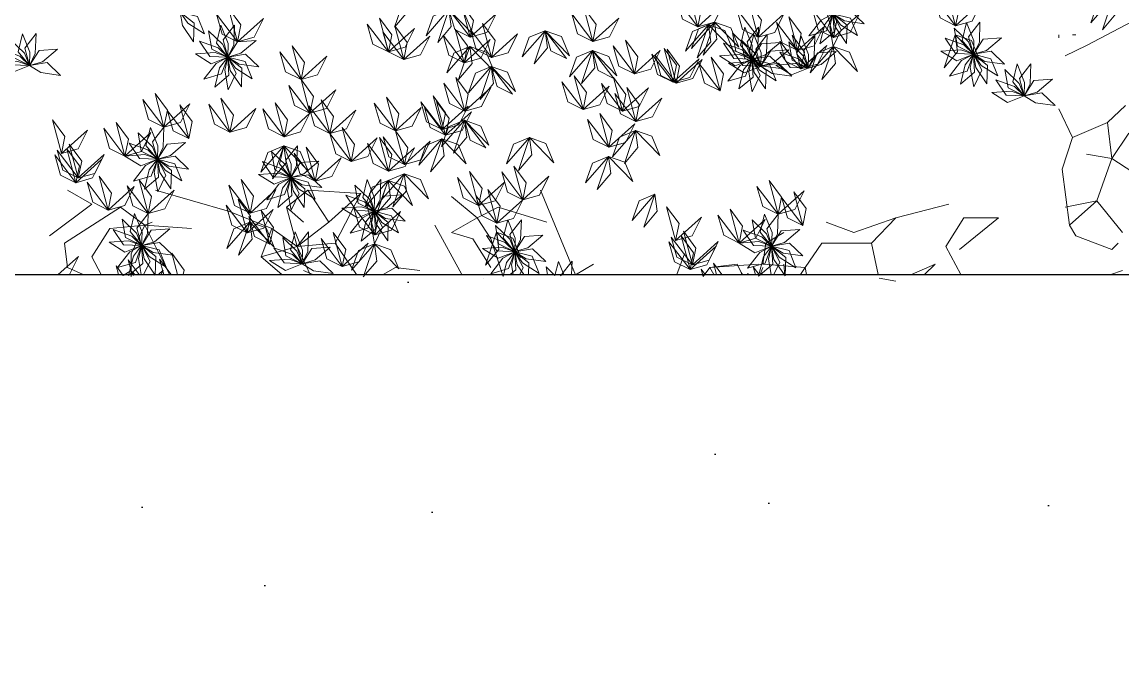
# Model space of a CAD drawing. Header units: inches. Extents: x 4350 to 28384, y -6772 to 993.
# Drawn here: x 23959.5 to 24148.5, y -1101.4 to -993.2 of the extents above; entities that cross this region are included whole.
import ezdxf

# ---------------------------------------------------------------- set-up
doc = ezdxf.new("R2010")
doc.units = ezdxf.units.IN
doc.header["$MEASUREMENT"] = 0
doc.layers.add('ARREDAMENTO', color=2, linetype='Continuous', lineweight=18)
doc.layers.add('ARREDI_attrezzature', color=7, linetype='Continuous')

# ---------------------------------------------------------------- blocks, each defined once
blk = doc.blocks.new('chioma jacaranda')
at = {"layer": 'ARREDAMENTO'}
for p, q in [((14612.91, -3531.46), (14620.91, -3527.28)), ((14608.19, -3529.64), (14608.19, -3530.18)), ((14611.09, -3529.64), (14610.55, -3529.64)), ((14609.28, -3533.27), (14612.91, -3531.46)), ((14610.55, -3547.27), (14608.19, -3542.36)), ((14619.64, -3541.82), (14616.55, -3544.72)), ((14610.55, -3547.27), (14616.55, -3544.72)), ((14616.55, -3544.72), (14617.27, -3550.9)), ((14620.18, -3546.54), (14617.27, -3550.9)), ((14608.73, -3552.72), (14610.55, -3547.27)), ((14617.27, -3550.9), (14612.91, -3550.18)), ((14614.73, -3558.17), (14617.27, -3550.9)), ((14617.27, -3550.9), (14620.91, -3553.27)), ((14608.73, -3552.72), (14610, -3562.35)), ((14437.89, -3556.36), (14442.07, -3558.72)), ((14452.98, -3556.36), (14465.7, -3559.99)), ((14475.51, -3559.26), (14479.15, -3556.36)), ((14479.15, -3556.36), (14482.78, -3561.81)), ((14488.24, -3556.9), (14479.15, -3556.36)), ((14482.78, -3561.81), (14488.24, -3556.9)), ((14483.87, -3565.44), (14488.24, -3556.9)), ((14508.23, -3561.08), (14503.87, -3557.45)), ((14525.13, -3570.89), (14519.13, -3556.36)), ((14614.73, -3558.17), (14609.28, -3559.26)), ((14610, -3562.35), (14614.73, -3558.17)), ((14619.09, -3563.63), (14614.73, -3558.17)), ((14442.07, -3558.72), (14434.8, -3564.17)), ((14446.98, -3559.26), (14437.35, -3565.44)), ((14446.98, -3559.26), (14451.16, -3562.35)), ((14446.98, -3559.26), (14446.98, -3559.26)), ((14465.7, -3559.99), (14472.97, -3562.9)), ((14475.51, -3559.26), (14477.33, -3565.99)), ((14478.42, -3561.81), (14475.51, -3559.26)), ((14508.23, -3561.08), (14511.86, -3559.26)), ((14511.86, -3559.26), (14520.22, -3561.81)), ((14580.2, -3561.08), (14589.29, -3558.72)), ((14451.16, -3562.35), (14452.43, -3561.81)), ((14477.33, -3565.99), (14482.78, -3561.81)), ((14503.87, -3563.63), (14508.23, -3561.08)), ((14510.59, -3564.72), (14508.23, -3561.08)), ((14572.93, -3563.63), (14568.2, -3561.81)), ((14580.2, -3561.08), (14572.93, -3563.63)), ((14576.02, -3565.44), (14580.2, -3561.08)), ((14591.83, -3561.08), (14588.74, -3565.99)), ((14591.1, -3566.53), (14597.83, -3561.08)), ((14597.83, -3561.08), (14591.83, -3561.08)), ((14445.16, -3562.9), (14442.07, -3567.81)), ((14451.16, -3562.35), (14445.16, -3562.9)), ((14448.8, -3567.26), (14451.16, -3562.35)), ((14455.4, -3570.84), (14451.16, -3562.35)), ((14451.16, -3562.35), (14459.16, -3562.9)), ((14472.97, -3562.9), (14471.15, -3567.81)), ((14472.97, -3562.9), (14477.33, -3565.99)), ((14500.96, -3562.35), (14505.62, -3570.84)), ((14507.5, -3564.72), (14503.87, -3563.63)), ((14557.84, -3565.44), (14560.93, -3563.63)), ((14611.09, -3564.17), (14610, -3562.35)), ((14610, -3562.35), (14611.09, -3564.17)), ((14437.35, -3565.44), (14437.89, -3569.62)), ((14483.87, -3565.44), (14477.33, -3565.99)), ((14487.51, -3570.84), (14483.87, -3565.44)), ((14507.5, -3564.72), (14510.59, -3569.62)), ((14512.69, -3571.19), (14510.59, -3564.72)), ((14557.3, -3569.08), (14557.84, -3565.44)), ((14564.57, -3569.62), (14567.48, -3565.44)), ((14567.48, -3565.44), (14576.02, -3565.44)), ((14576.02, -3565.44), (14577.16, -3570.84)), ((14617.27, -3566.53), (14611.09, -3564.17)), ((14611.09, -3564.17), (14617.27, -3566.53)), ((14617.27, -3566.53), (14618.36, -3565.44)), ((14448.8, -3570.17), (14448.8, -3567.26)), ((14477.33, -3565.99), (14471.15, -3567.81)), ((14477.33, -3565.99), (14479.54, -3570.84)), ((14542.56, -3570.84), (14543.85, -3567.26)), ((14588.74, -3565.99), (14588.74, -3565.99)), ((14588.74, -3565.99), (14591.36, -3570.84)), ((14442.07, -3567.81), (14443.64, -3570.84)), ((14471.15, -3567.81), (14474.71, -3570.84)), ((14525.13, -3570.89), (14528.22, -3569.08)), ((14528.22, -3569.08), (14525.13, -3570.89)), ((14556.57, -3569.08), (14548.21, -3569.62)), ((14548.21, -3569.62), (14552.94, -3569.08)), ((14552.94, -3569.08), (14553.76, -3570.84)), ((14564.57, -3569.62), (14557.3, -3569.08)), ((14560.93, -3569.08), (14561.13, -3571.02)), ((14582.85, -3570.84), (14586.92, -3569.08)), ((14585.11, -3570.84), (14586.92, -3569.08)), ((14437.89, -3569.62), (14440.54, -3570.84)), ((14447.46, -3570.98), (14448.8, -3570.17)), ((14448.8, -3570.17), (14448.8, -3571.2)), ((14449.24, -3570.98), (14448.8, -3570.17)), ((14478.42, -3570.17), (14480.05, -3570.84)), ((14492.09, -3570.84), (14494.23, -3569.62)), ((14494.23, -3569.62), (14498.41, -3570.17)), ((14548.21, -3569.62), (14547.1, -3571.2)), ((14548.9, -3570.84), (14548.21, -3569.62)), ((14556.79, -3570.99), (14557.3, -3569.62)), ((14563.8, -3570.84), (14564.57, -3569.62)), ((14564.57, -3569.62), (14564.81, -3570.84)), ((14582.74, -3570.89), (14582.74, -3570.89)), ((14617.08, -3570.84), (14619.09, -3570.17)), ((14509.32, -3571.44), (14509.32, -3571.44)), ((14577.29, -3571.44), (14580.2, -3571.99))]:
    blk.add_line(p, q, dxfattribs=at)
at = {"layer": 'ARREDAMENTO', "lineweight": 0}
for points in [[(14590.44, -3528.09), (14591.03, -3525.18), (14588.9, -3522.29), (14590.44, -3528.09)], [(14495.98, -3522.66), (14496.37, -3525.6), (14494.06, -3528.34), (14495.98, -3522.66)], [(14546.17, -3528.26), (14543.51, -3526.94), (14542.54, -3523.49), (14546.17, -3528.26)], [(14546.17, -3528.26), (14546.75, -3525.36), (14544.63, -3522.47), (14546.17, -3528.26)], [(14590.44, -3528.09), (14587.79, -3526.76), (14586.81, -3523.31), (14590.44, -3528.09)], [(14590.44, -3528.09), (14593.3, -3527.28), (14594.9, -3524.07), (14590.44, -3528.09)], [(14617.59, -3523.09), (14614.85, -3524.23), (14613.65, -3527.61), (14617.59, -3523.09)], [(14617.59, -3523.09), (14617.98, -3526.03), (14615.66, -3528.77), (14617.59, -3523.09)], [(14461.42, -3529.47), (14458.53, -3527.66), (14457.24, -3525.75), (14460.23, -3526.52), (14461.42, -3529.47)], [(14459.55, -3530.85), (14457.64, -3528.03), (14457.24, -3525.75), (14459.65, -3527.67), (14459.55, -3530.85)], [(14467.08, -3530.87), (14467.67, -3527.96), (14465.54, -3525.07), (14467.08, -3530.87)], [(14503.41, -3525.3), (14500.67, -3526.44), (14499.47, -3529.82), (14503.41, -3525.3)], [(14503.41, -3525.3), (14503.8, -3528.24), (14501.48, -3530.98), (14503.41, -3525.3)], [(14507.04, -3530.07), (14504.39, -3528.75), (14503.41, -3525.3), (14507.04, -3530.07)], [(14503.41, -3525.3), (14506.2, -3526.29), (14507.58, -3529.61), (14503.41, -3525.3)], [(14507.04, -3530.07), (14507.62, -3527.17), (14505.5, -3524.28), (14507.04, -3530.07)], [(14507.04, -3530.07), (14509.89, -3529.27), (14511.49, -3526.05), (14507.04, -3530.07)], [(14528.13, -3530.79), (14525.48, -3529.47), (14524.5, -3526.02), (14528.13, -3530.79)], [(14528.13, -3530.79), (14528.71, -3527.89), (14526.59, -3525), (14528.13, -3530.79)], [(14546.17, -3528.26), (14549.02, -3527.46), (14550.62, -3524.24), (14546.17, -3528.26)], [(14556.51, -3530.04), (14553.85, -3528.72), (14552.88, -3525.26), (14556.51, -3530.04)], [(14556.51, -3530.04), (14557.09, -3527.13), (14554.97, -3524.24), (14556.51, -3530.04)], [(14556.51, -3530.04), (14559.36, -3529.23), (14560.96, -3526.02), (14556.51, -3530.04)], [(14565.23, -3529.84), (14567.32, -3527.15), (14569.36, -3526.06), (14568.28, -3528.95), (14565.23, -3529.84)], [(14569.46, -3530.09), (14566.81, -3528.77), (14565.83, -3525.32), (14569.46, -3530.09)], [(14567.12, -3531.19), (14567.95, -3527.88), (14569.36, -3526.06), (14569.56, -3529.14), (14567.12, -3531.19)], [(14569.46, -3530.09), (14570.04, -3527.18), (14567.92, -3524.29), (14569.46, -3530.09)], [(14569.41, -3531.66), (14568.81, -3528.3), (14569.37, -3526.06), (14570.79, -3528.79), (14569.41, -3531.66)], [(14574.71, -3527.74), (14571.33, -3527.27), (14569.37, -3526.05), (14572.41, -3525.54), (14574.71, -3527.74)], [(14573.56, -3529.77), (14570.67, -3527.96), (14569.37, -3526.05), (14572.36, -3526.82), (14573.56, -3529.77)], [(14571.68, -3531.15), (14569.78, -3528.33), (14569.37, -3526.06), (14571.79, -3527.97), (14571.68, -3531.15)], [(14569.46, -3530.09), (14572.31, -3529.28), (14573.91, -3526.07), (14569.46, -3530.09)], [(14467.08, -3530.87), (14464.43, -3529.55), (14463.45, -3526.1), (14467.08, -3530.87)], [(14467.08, -3530.87), (14469.93, -3530.06), (14471.53, -3526.85), (14467.08, -3530.87)], [(14493, -3532.59), (14490.35, -3531.27), (14489.37, -3527.81), (14493, -3532.59)], [(14493, -3532.59), (14493.59, -3529.68), (14491.46, -3526.79), (14493, -3532.59)], [(14510.74, -3533.53), (14511.32, -3530.62), (14509.19, -3527.73), (14510.74, -3533.53)], [(14528.13, -3530.79), (14530.98, -3529.99), (14532.58, -3526.77), (14528.13, -3530.79)], [(14547.99, -3527.92), (14545.25, -3529.06), (14544.04, -3532.44), (14547.99, -3527.92)], [(14549.02, -3527.46), (14546.28, -3528.6), (14545.08, -3531.98), (14549.02, -3527.46)], [(14547.99, -3527.92), (14548.38, -3530.86), (14546.06, -3533.6), (14547.99, -3527.92)], [(14549.02, -3527.46), (14549.41, -3530.4), (14547.1, -3533.14), (14549.02, -3527.46)], [(14547.99, -3527.92), (14550.78, -3528.92), (14552.16, -3532.23), (14547.99, -3527.92)], [(14549.02, -3527.46), (14551.81, -3528.45), (14553.19, -3531.76), (14549.02, -3527.46)], [(14563.31, -3532.34), (14560.65, -3531.02), (14559.68, -3527.56), (14563.31, -3532.34)], [(14563.31, -3532.34), (14563.89, -3529.43), (14561.77, -3526.54), (14563.31, -3532.34)], [(14592.3, -3527.52), (14593.58, -3530.68), (14593.51, -3532.99), (14591.54, -3530.61), (14592.3, -3527.52)], [(14594.63, -3527.5), (14594.52, -3530.91), (14593.51, -3532.99), (14592.68, -3530.02), (14594.63, -3527.5)], [(14430.14, -3529.47), (14431.42, -3532.63), (14431.35, -3534.93), (14429.38, -3532.56), (14430.14, -3529.47)], [(14432.47, -3529.45), (14432.35, -3532.85), (14431.35, -3534.93), (14430.52, -3531.96), (14432.47, -3529.45)], [(14462.09, -3528.97), (14464.55, -3531.34), (14465.42, -3533.48), (14462.65, -3532.11), (14462.09, -3528.97)], [(14464.21, -3528.01), (14465.49, -3531.17), (14465.42, -3533.47), (14463.45, -3531.1), (14464.21, -3528.01)], [(14466.55, -3527.99), (14466.43, -3531.4), (14465.42, -3533.47), (14464.59, -3530.5), (14466.55, -3527.99)], [(14495.66, -3533.91), (14493, -3532.59), (14492.03, -3529.13), (14495.66, -3533.91)], [(14493, -3532.59), (14495.86, -3531.78), (14497.46, -3528.57), (14493, -3532.59)], [(14495.66, -3533.91), (14496.24, -3531), (14494.12, -3528.11), (14495.66, -3533.91)], [(14506.02, -3534.48), (14503.37, -3533.16), (14502.39, -3529.7), (14506.02, -3534.48)], [(14506.02, -3534.48), (14506.61, -3531.57), (14504.48, -3528.68), (14506.02, -3534.48)], [(14510.74, -3533.53), (14508.08, -3532.2), (14507.11, -3528.75), (14510.74, -3533.53)], [(14510.74, -3533.53), (14513.59, -3532.72), (14515.19, -3529.51), (14510.74, -3533.53)], [(14519.95, -3528.94), (14517.21, -3530.08), (14516.01, -3533.46), (14519.95, -3528.94)], [(14519.95, -3528.94), (14520.34, -3531.88), (14518.02, -3534.62), (14519.95, -3528.94)], [(14523.58, -3533.72), (14520.93, -3532.4), (14519.95, -3528.94), (14523.58, -3533.72)], [(14519.95, -3528.94), (14522.74, -3529.94), (14524.12, -3533.25), (14519.95, -3528.94)], [(14552.12, -3529.32), (14554.57, -3531.69), (14555.44, -3533.82), (14552.68, -3532.45), (14552.12, -3529.32)], [(14554.24, -3528.35), (14555.51, -3531.51), (14555.44, -3533.82), (14553.47, -3531.44), (14554.24, -3528.35)], [(14556.57, -3528.33), (14556.45, -3531.74), (14555.44, -3533.82), (14554.61, -3530.85), (14556.57, -3528.33)], [(14555.76, -3529.59), (14557.04, -3532.75), (14556.97, -3535.06), (14555, -3532.68), (14555.76, -3529.59)], [(14558.09, -3529.57), (14557.98, -3532.98), (14556.97, -3535.06), (14556.14, -3532.09), (14558.09, -3529.57)], [(14563.88, -3535.52), (14564.46, -3532.61), (14562.34, -3529.72), (14563.88, -3535.52)], [(14563.31, -3532.34), (14566.16, -3531.53), (14567.76, -3528.32), (14563.31, -3532.34)], [(14590.39, -3529.65), (14590.78, -3532.59), (14588.46, -3535.33), (14590.39, -3529.65)], [(14590.18, -3528.49), (14592.63, -3530.86), (14593.51, -3532.99), (14590.74, -3531.62), (14590.18, -3528.49)], [(14590.39, -3529.65), (14593.18, -3530.65), (14594.56, -3533.96), (14590.39, -3529.65)], [(14428.02, -3530.43), (14430.47, -3532.8), (14431.35, -3534.94), (14428.58, -3533.56), (14428.02, -3530.43)], [(14460.55, -3530.72), (14463.75, -3531.88), (14465.42, -3533.48), (14462.33, -3533.35), (14460.55, -3530.72)], [(14470.26, -3530.64), (14467.64, -3532.83), (14465.43, -3533.47), (14467.08, -3530.87), (14470.26, -3530.64)], [(14477.99, -3537.34), (14478.58, -3534.43), (14476.45, -3531.54), (14477.99, -3537.34)], [(14495.66, -3533.91), (14498.51, -3533.1), (14500.11, -3529.89), (14495.66, -3533.91)], [(14506.99, -3531.64), (14504.25, -3532.78), (14503.05, -3536.16), (14506.99, -3531.64)], [(14506.99, -3531.64), (14507.38, -3534.58), (14505.06, -3537.32), (14506.99, -3531.64)], [(14506.02, -3534.48), (14508.88, -3533.67), (14510.48, -3530.46), (14506.02, -3534.48)], [(14506.99, -3531.64), (14509.78, -3532.63), (14511.16, -3535.95), (14506.99, -3531.64)], [(14535.26, -3536.34), (14532.6, -3535.02), (14531.63, -3531.57), (14535.26, -3536.34)], [(14535.26, -3536.34), (14535.84, -3533.44), (14533.72, -3530.55), (14535.26, -3536.34)], [(14550.57, -3531.06), (14553.77, -3532.23), (14555.44, -3533.83), (14552.36, -3533.7), (14550.57, -3531.06)], [(14553.64, -3530.56), (14556.09, -3532.93), (14556.97, -3535.06), (14554.2, -3533.69), (14553.64, -3530.56)], [(14560.28, -3530.98), (14557.67, -3533.17), (14555.45, -3533.82), (14557.1, -3531.21), (14560.28, -3530.98)], [(14563.88, -3535.52), (14561.23, -3534.2), (14560.25, -3530.74), (14563.88, -3535.52)], [(14561.79, -3530.87), (14564.24, -3533.24), (14565.11, -3535.37), (14562.35, -3534), (14561.79, -3530.87)], [(14563.91, -3529.9), (14565.18, -3533.06), (14565.11, -3535.37), (14563.15, -3532.99), (14563.91, -3529.9)], [(14563.88, -3535.52), (14566.73, -3534.71), (14568.33, -3531.5), (14563.88, -3535.52)], [(14566.24, -3529.88), (14566.12, -3533.29), (14565.12, -3535.37), (14564.29, -3532.4), (14566.24, -3529.88)], [(14569.41, -3531.66), (14566.67, -3532.8), (14565.47, -3536.18), (14569.41, -3531.66)], [(14569.41, -3531.66), (14569.8, -3534.6), (14567.48, -3537.34), (14569.41, -3531.66)], [(14569.41, -3531.66), (14572.2, -3532.65), (14573.58, -3535.96), (14569.41, -3531.66)], [(14588.64, -3530.23), (14591.84, -3531.4), (14593.5, -3532.99), (14590.42, -3532.87), (14588.64, -3530.23)], [(14598.34, -3530.15), (14595.73, -3532.34), (14593.52, -3532.99), (14595.17, -3530.38), (14598.34, -3530.15)], [(14426.48, -3532.18), (14429.68, -3533.34), (14431.34, -3534.94), (14428.26, -3534.81), (14426.48, -3532.18)], [(14436.18, -3532.1), (14433.57, -3534.29), (14431.36, -3534.93), (14433.01, -3532.33), (14436.18, -3532.1)], [(14459.85, -3532.94), (14463.25, -3532.7), (14465.42, -3533.48), (14462.55, -3534.62), (14459.85, -3532.94)], [(14461.29, -3537.27), (14463.39, -3534.58), (14465.42, -3533.49), (14464.35, -3536.38), (14461.29, -3537.27)], [(14463.19, -3538.62), (14464.01, -3535.31), (14465.43, -3533.49), (14465.62, -3536.57), (14463.19, -3538.62)], [(14465.47, -3539.09), (14464.88, -3535.73), (14465.43, -3533.49), (14466.86, -3536.22), (14465.47, -3539.09)], [(14470.77, -3535.17), (14467.39, -3534.7), (14465.43, -3533.48), (14468.47, -3532.97), (14470.77, -3535.17)], [(14469.62, -3537.2), (14466.73, -3535.39), (14465.43, -3533.48), (14468.42, -3534.25), (14469.62, -3537.2)], [(14467.75, -3538.58), (14465.84, -3535.76), (14465.43, -3533.49), (14467.85, -3535.4), (14467.75, -3538.58)], [(14477.99, -3537.34), (14475.34, -3536.02), (14474.36, -3532.56), (14477.99, -3537.34)], [(14477.99, -3537.34), (14480.84, -3536.53), (14482.44, -3533.32), (14477.99, -3537.34)], [(14528.08, -3532.36), (14525.34, -3533.5), (14524.14, -3536.88), (14528.08, -3532.36)], [(14528.08, -3532.36), (14528.47, -3535.3), (14526.15, -3538.04), (14528.08, -3532.36)], [(14531.71, -3537.13), (14529.05, -3535.81), (14528.08, -3532.36), (14531.71, -3537.13)], [(14528.08, -3532.36), (14530.87, -3533.36), (14532.25, -3536.67), (14528.08, -3532.36)], [(14535.26, -3536.34), (14538.11, -3535.53), (14539.71, -3532.32), (14535.26, -3536.34)], [(14541.9, -3537.78), (14539.25, -3536.46), (14538.27, -3533), (14541.9, -3537.78)], [(14542.45, -3537.94), (14539.79, -3536.62), (14538.81, -3533.16), (14542.45, -3537.94)], [(14541.9, -3537.78), (14542.49, -3534.87), (14540.36, -3531.98), (14541.9, -3537.78)], [(14542.45, -3537.94), (14543.03, -3535.03), (14540.9, -3532.14), (14542.45, -3537.94)], [(14549.97, -3539.29), (14550.56, -3536.38), (14548.43, -3533.49), (14549.97, -3539.29)], [(14549.87, -3533.29), (14553.27, -3533.05), (14555.44, -3533.83), (14552.57, -3534.96), (14549.87, -3533.29)], [(14552.1, -3532.3), (14555.3, -3533.47), (14556.97, -3535.07), (14553.88, -3534.94), (14552.1, -3532.3)], [(14560.79, -3535.51), (14557.42, -3535.04), (14555.46, -3533.82), (14558.5, -3533.31), (14560.79, -3535.51)], [(14561.81, -3532.22), (14559.19, -3534.42), (14556.98, -3535.06), (14558.63, -3532.45), (14561.81, -3532.22)], [(14560.24, -3532.61), (14563.44, -3533.78), (14565.11, -3535.38), (14562.03, -3535.25), (14560.24, -3532.61)], [(14569.95, -3532.53), (14567.34, -3534.73), (14565.12, -3535.37), (14566.78, -3532.76), (14569.95, -3532.53)], [(14587.93, -3532.45), (14591.33, -3532.22), (14593.51, -3533), (14590.64, -3534.13), (14587.93, -3532.45)], [(14589.38, -3536.78), (14591.48, -3534.09), (14593.51, -3533), (14592.44, -3535.89), (14589.38, -3536.78)], [(14591.28, -3538.13), (14592.1, -3534.83), (14593.51, -3533), (14593.71, -3536.08), (14591.28, -3538.13)], [(14593.56, -3538.6), (14592.97, -3535.24), (14593.52, -3533), (14594.95, -3535.74), (14593.56, -3538.6)], [(14598.86, -3534.68), (14595.48, -3534.21), (14593.52, -3532.99), (14596.56, -3532.48), (14598.86, -3534.68)], [(14597.71, -3536.71), (14594.82, -3534.91), (14593.52, -3533), (14596.51, -3533.76), (14597.71, -3536.71)], [(14595.83, -3538.1), (14593.93, -3535.27), (14593.52, -3533), (14595.94, -3534.92), (14595.83, -3538.1)], [(14425.77, -3534.4), (14429.17, -3534.16), (14431.34, -3534.94), (14428.48, -3536.08), (14425.77, -3534.4)], [(14436.7, -3536.63), (14433.32, -3536.15), (14431.36, -3534.94), (14434.4, -3534.42), (14436.7, -3536.63)], [(14510.68, -3535.09), (14507.95, -3536.23), (14506.74, -3539.61), (14510.68, -3535.09)], [(14510.68, -3535.09), (14511.07, -3538.03), (14508.76, -3540.77), (14510.68, -3535.09)], [(14514.32, -3539.87), (14511.66, -3538.55), (14510.68, -3535.09), (14514.32, -3539.87)], [(14510.68, -3535.09), (14513.48, -3536.09), (14514.86, -3539.4), (14510.68, -3535.09)], [(14541.9, -3537.78), (14544.76, -3536.97), (14546.36, -3533.76), (14541.9, -3537.78)], [(14542.45, -3537.94), (14545.3, -3537.13), (14546.9, -3533.92), (14542.45, -3537.94)], [(14549.97, -3539.29), (14547.32, -3537.97), (14546.34, -3534.51), (14549.97, -3539.29)], [(14551.31, -3537.61), (14553.41, -3534.92), (14555.44, -3533.83), (14554.37, -3536.73), (14551.31, -3537.61)], [(14551.4, -3534.53), (14554.8, -3534.29), (14556.97, -3535.07), (14554.1, -3536.21), (14551.4, -3534.53)], [(14553.21, -3538.96), (14554.03, -3535.66), (14555.45, -3533.83), (14555.64, -3536.91), (14553.21, -3538.96)], [(14555.49, -3539.43), (14554.9, -3536.07), (14555.45, -3533.83), (14556.88, -3536.57), (14555.49, -3539.43)], [(14557.77, -3538.93), (14555.86, -3536.1), (14555.45, -3533.83), (14557.87, -3535.75), (14557.77, -3538.93)], [(14559.64, -3537.54), (14556.75, -3535.74), (14555.46, -3533.83), (14558.44, -3534.6), (14559.64, -3537.54)], [(14562.32, -3536.76), (14558.94, -3536.28), (14556.98, -3535.06), (14560.02, -3534.55), (14562.32, -3536.76)], [(14559.54, -3534.84), (14562.94, -3534.6), (14565.11, -3535.38), (14562.24, -3536.52), (14559.54, -3534.84)], [(14601.02, -3534.66), (14602.29, -3537.82), (14602.22, -3540.13), (14600.25, -3537.75), (14601.02, -3534.66)], [(14603.35, -3534.64), (14603.23, -3538.05), (14602.22, -3540.12), (14601.39, -3537.15), (14603.35, -3534.64)], [(14479.53, -3543.13), (14480.12, -3540.23), (14477.99, -3537.34), (14479.53, -3543.13)], [(14506.14, -3542.75), (14506.73, -3539.85), (14504.6, -3536.96), (14506.14, -3542.75)], [(14526.45, -3542.48), (14527.03, -3539.58), (14524.91, -3536.69), (14526.45, -3542.48)], [(14533.22, -3542.78), (14533.8, -3539.88), (14531.68, -3536.99), (14533.22, -3542.78)], [(14597.35, -3537.37), (14600.55, -3538.54), (14602.22, -3540.13), (14599.13, -3540), (14597.35, -3537.37)], [(14598.89, -3535.62), (14601.35, -3537.99), (14602.22, -3540.13), (14599.45, -3538.76), (14598.89, -3535.62)], [(14607.06, -3537.29), (14604.45, -3539.48), (14602.23, -3540.12), (14603.88, -3537.52), (14607.06, -3537.29)], [(14479.53, -3543.13), (14476.88, -3541.81), (14475.9, -3538.36), (14479.53, -3543.13)], [(14479.53, -3543.13), (14482.39, -3542.33), (14483.98, -3539.11), (14479.53, -3543.13)], [(14506.14, -3542.75), (14503.49, -3541.43), (14502.51, -3537.98), (14506.14, -3542.75)], [(14506.14, -3542.75), (14509, -3541.95), (14510.6, -3538.73), (14506.14, -3542.75)], [(14526.45, -3542.48), (14523.8, -3541.16), (14522.82, -3537.71), (14526.45, -3542.48)], [(14526.45, -3542.48), (14529.3, -3541.67), (14530.9, -3538.46), (14526.45, -3542.48)], [(14533.22, -3542.78), (14530.57, -3541.46), (14529.59, -3538.01), (14533.22, -3542.78)], [(14533.22, -3542.78), (14536.07, -3541.97), (14537.67, -3538.76), (14533.22, -3542.78)], [(14535.52, -3544.53), (14536.1, -3541.62), (14533.97, -3538.73), (14535.52, -3544.53)], [(14454.45, -3545.53), (14451.8, -3544.21), (14450.82, -3540.76), (14454.45, -3545.53)], [(14454.45, -3545.53), (14455.03, -3542.62), (14452.91, -3539.73), (14454.45, -3545.53)], [(14465.78, -3546.35), (14466.37, -3543.45), (14464.24, -3540.56), (14465.78, -3546.35)], [(14482.97, -3546.61), (14483.56, -3543.71), (14481.43, -3540.82), (14482.97, -3546.61)], [(14494.21, -3546.16), (14494.8, -3543.25), (14492.67, -3540.36), (14494.21, -3546.16)], [(14502.22, -3545.93), (14499.57, -3544.61), (14498.59, -3541.16), (14502.22, -3545.93)], [(14502.22, -3545.93), (14502.81, -3543.03), (14500.68, -3540.14), (14502.22, -3545.93)], [(14502.83, -3546.92), (14503.42, -3544.01), (14501.29, -3541.12), (14502.83, -3546.92)], [(14535.52, -3544.53), (14532.86, -3543.21), (14531.88, -3539.75), (14535.52, -3544.53)], [(14535.52, -3544.53), (14538.37, -3543.72), (14539.97, -3540.51), (14535.52, -3544.53)], [(14596.65, -3539.59), (14600.05, -3539.35), (14602.22, -3540.14), (14599.35, -3541.27), (14596.65, -3539.59)], [(14607.57, -3541.82), (14604.19, -3541.35), (14602.23, -3540.13), (14605.28, -3539.62), (14607.57, -3541.82)], [(14454.45, -3545.53), (14457.3, -3544.72), (14458.9, -3541.51), (14454.45, -3545.53)], [(14458.7, -3547.47), (14456.04, -3546.15), (14455.07, -3542.7), (14458.7, -3547.47)], [(14458.7, -3547.47), (14459.28, -3544.57), (14457.16, -3541.68), (14458.7, -3547.47)], [(14465.78, -3546.35), (14463.13, -3545.03), (14462.15, -3541.58), (14465.78, -3546.35)], [(14465.78, -3546.35), (14468.64, -3545.55), (14470.24, -3542.33), (14465.78, -3546.35)], [(14475.08, -3547.15), (14472.43, -3545.83), (14471.45, -3542.38), (14475.08, -3547.15)], [(14475.08, -3547.15), (14475.67, -3544.25), (14473.54, -3541.36), (14475.08, -3547.15)], [(14482.97, -3546.61), (14480.32, -3545.29), (14479.34, -3541.84), (14482.97, -3546.61)], [(14482.97, -3546.61), (14485.82, -3545.81), (14487.42, -3542.59), (14482.97, -3546.61)], [(14494.21, -3546.16), (14491.56, -3544.83), (14490.58, -3541.38), (14494.21, -3546.16)], [(14494.21, -3546.16), (14497.06, -3545.35), (14498.66, -3542.14), (14494.21, -3546.16)], [(14502.83, -3546.92), (14500.18, -3545.6), (14499.2, -3542.15), (14502.83, -3546.92)], [(14502.22, -3545.93), (14505.08, -3545.12), (14506.68, -3541.91), (14502.22, -3545.93)], [(14502.83, -3546.92), (14505.69, -3546.11), (14507.29, -3542.9), (14502.83, -3546.92)], [(14436.85, -3550.05), (14437.43, -3547.14), (14435.3, -3544.25), (14436.85, -3550.05)], [(14447.75, -3550.48), (14448.34, -3547.58), (14446.21, -3544.69), (14447.75, -3550.48)], [(14475.08, -3547.15), (14477.93, -3546.34), (14479.53, -3543.13), (14475.08, -3547.15)], [(14506.09, -3544.32), (14503.35, -3545.46), (14502.15, -3548.84), (14506.09, -3544.32)], [(14506.09, -3544.32), (14506.48, -3547.26), (14504.16, -3550), (14506.09, -3544.32)], [(14509.72, -3549.09), (14507.07, -3547.77), (14506.09, -3544.32), (14509.72, -3549.09)], [(14506.09, -3544.32), (14508.88, -3545.32), (14510.26, -3548.63), (14506.09, -3544.32)], [(14530.86, -3548.98), (14528.2, -3547.66), (14527.23, -3544.21), (14530.86, -3548.98)], [(14530.86, -3548.98), (14531.44, -3546.08), (14529.32, -3543.19), (14530.86, -3548.98)], [(14530.86, -3548.98), (14533.71, -3548.18), (14535.31, -3544.96), (14530.86, -3548.98)], [(14436.85, -3550.05), (14439.7, -3549.24), (14441.3, -3546.03), (14436.85, -3550.05)], [(14447.75, -3550.48), (14445.1, -3549.16), (14444.12, -3545.71), (14447.75, -3550.48)], [(14447.75, -3550.48), (14450.6, -3549.67), (14452.2, -3546.46), (14447.75, -3550.48)], [(14450, -3546.51), (14452.45, -3548.88), (14453.32, -3551.02), (14450.56, -3549.65), (14450, -3546.51)], [(14452.12, -3545.55), (14453.4, -3548.71), (14453.32, -3551.02), (14451.36, -3548.64), (14452.12, -3545.55)], [(14454.45, -3545.53), (14454.33, -3548.94), (14453.33, -3551.01), (14452.5, -3548.04), (14454.45, -3545.53)], [(14486.6, -3551.39), (14483.95, -3550.07), (14482.97, -3546.61), (14486.6, -3551.39)], [(14486.6, -3551.39), (14487.19, -3548.48), (14485.06, -3545.59), (14486.6, -3551.39)], [(14495.75, -3551.95), (14496.34, -3549.05), (14494.21, -3546.16), (14495.75, -3551.95)], [(14535.46, -3546.09), (14532.73, -3547.24), (14531.52, -3550.62), (14535.46, -3546.09)], [(14535.46, -3546.09), (14535.85, -3549.03), (14533.54, -3551.77), (14535.46, -3546.09)], [(14535.46, -3546.09), (14538.26, -3547.09), (14539.64, -3550.4), (14535.46, -3546.09)], [(14439.73, -3554.25), (14440.32, -3551.35), (14438.19, -3548.46), (14439.73, -3554.25)], [(14448.45, -3548.26), (14451.66, -3549.43), (14453.32, -3551.02), (14450.24, -3550.89), (14448.45, -3548.26)], [(14458.16, -3548.18), (14455.55, -3550.37), (14453.33, -3551.01), (14454.99, -3548.41), (14458.16, -3548.18)], [(14475.03, -3548.72), (14472.29, -3549.86), (14471.09, -3553.24), (14475.03, -3548.72)], [(14475.03, -3548.72), (14475.42, -3551.66), (14473.1, -3554.4), (14475.03, -3548.72)], [(14475.03, -3548.72), (14476.31, -3551.88), (14476.23, -3554.18), (14474.27, -3551.81), (14475.03, -3548.72)], [(14475.03, -3548.72), (14477.82, -3549.71), (14479.2, -3553.03), (14475.03, -3548.72)], [(14477.36, -3548.7), (14477.24, -3552.11), (14476.24, -3554.18), (14475.41, -3551.21), (14477.36, -3548.7)], [(14486.6, -3551.39), (14489.45, -3550.58), (14491.05, -3547.37), (14486.6, -3551.39)], [(14493.02, -3553.09), (14490.36, -3551.77), (14489.39, -3548.32), (14493.02, -3553.09)], [(14493.02, -3553.09), (14493.6, -3550.19), (14491.47, -3547.3), (14493.02, -3553.09)], [(14495.75, -3551.95), (14493.1, -3550.63), (14492.12, -3547.18), (14495.75, -3551.95)], [(14495.75, -3551.95), (14498.61, -3551.14), (14500.2, -3547.93), (14495.75, -3551.95)], [(14502.17, -3547.5), (14499.44, -3548.64), (14498.23, -3552.02), (14502.17, -3547.5)], [(14502.17, -3547.5), (14502.56, -3550.44), (14500.25, -3553.18), (14502.17, -3547.5)], [(14502.17, -3547.5), (14504.96, -3548.49), (14506.35, -3551.81), (14502.17, -3547.5)], [(14517.25, -3547.31), (14514.52, -3548.45), (14513.31, -3551.83), (14517.25, -3547.31)], [(14517.25, -3547.31), (14517.64, -3550.25), (14515.33, -3552.99), (14517.25, -3547.31)], [(14517.25, -3547.31), (14520.05, -3548.3), (14521.43, -3551.62), (14517.25, -3547.31)], [(14439.33, -3555.06), (14436.67, -3553.74), (14435.69, -3550.28), (14439.33, -3555.06)], [(14439.73, -3554.25), (14437.08, -3552.93), (14436.1, -3549.48), (14439.73, -3554.25)], [(14439.33, -3555.06), (14439.91, -3552.15), (14437.78, -3549.26), (14439.33, -3555.06)], [(14439.73, -3554.25), (14442.58, -3553.45), (14444.18, -3550.23), (14439.73, -3554.25)], [(14447.75, -3550.48), (14451.15, -3550.24), (14453.32, -3551.03), (14450.45, -3552.16), (14447.75, -3550.48)], [(14458.67, -3552.71), (14455.3, -3552.24), (14453.34, -3551.02), (14456.38, -3550.51), (14458.67, -3552.71)], [(14472.91, -3549.68), (14475.36, -3552.05), (14476.23, -3554.19), (14473.47, -3552.82), (14472.91, -3549.68)], [(14480.44, -3554.78), (14477.78, -3553.46), (14476.8, -3550), (14480.44, -3554.78)], [(14480.44, -3554.78), (14481.02, -3551.87), (14478.89, -3548.98), (14480.44, -3554.78)], [(14493.02, -3553.09), (14495.87, -3552.29), (14497.47, -3549.07), (14493.02, -3553.09)], [(14530.81, -3550.55), (14528.07, -3551.69), (14526.86, -3555.07), (14530.81, -3550.55)], [(14530.81, -3550.55), (14531.2, -3553.49), (14528.88, -3556.23), (14530.81, -3550.55)], [(14530.81, -3550.55), (14533.6, -3551.55), (14534.98, -3554.86), (14530.81, -3550.55)], [(14439.33, -3555.06), (14442.18, -3554.25), (14443.78, -3551.04), (14439.33, -3555.06)], [(14449.19, -3554.81), (14451.29, -3552.12), (14453.33, -3551.03), (14452.25, -3553.92), (14449.19, -3554.81)], [(14451.09, -3556.16), (14451.92, -3552.85), (14453.33, -3551.03), (14453.52, -3554.11), (14451.09, -3556.16)], [(14453.37, -3556.63), (14452.78, -3553.27), (14453.33, -3551.03), (14454.76, -3553.76), (14453.37, -3556.63)], [(14457.52, -3554.74), (14454.63, -3552.93), (14453.34, -3551.02), (14456.33, -3551.79), (14457.52, -3554.74)], [(14455.65, -3556.12), (14453.74, -3553.3), (14453.34, -3551.03), (14455.75, -3552.94), (14455.65, -3556.12)], [(14471.36, -3551.43), (14474.56, -3552.59), (14476.23, -3554.19), (14473.15, -3554.06), (14471.36, -3551.43)], [(14481.07, -3551.35), (14478.46, -3553.54), (14476.24, -3554.18), (14477.9, -3551.58), (14481.07, -3551.35)], [(14480.44, -3554.78), (14483.29, -3553.97), (14484.89, -3550.76), (14480.44, -3554.78)], [(14516.1, -3557.98), (14516.68, -3555.08), (14514.55, -3552.19), (14516.1, -3557.98)], [(14444.87, -3559.75), (14445.45, -3556.85), (14443.33, -3553.96), (14444.87, -3559.75)], [(14470.66, -3553.65), (14474.06, -3553.41), (14476.23, -3554.19), (14473.36, -3555.33), (14470.66, -3553.65)], [(14472.1, -3557.98), (14474.2, -3555.29), (14476.24, -3554.2), (14475.16, -3557.09), (14472.1, -3557.98)], [(14474, -3559.33), (14474.83, -3556.02), (14476.24, -3554.2), (14476.43, -3557.28), (14474, -3559.33)], [(14476.28, -3559.8), (14475.69, -3556.44), (14476.24, -3554.2), (14477.67, -3556.93), (14476.28, -3559.8)], [(14481.58, -3555.88), (14478.21, -3555.41), (14476.25, -3554.19), (14479.29, -3553.68), (14481.58, -3555.88)], [(14480.43, -3557.91), (14477.54, -3556.1), (14476.25, -3554.19), (14479.23, -3554.96), (14480.43, -3557.91)], [(14478.56, -3559.29), (14476.65, -3556.47), (14476.25, -3554.2), (14478.66, -3556.11), (14478.56, -3559.29)], [(14495.7, -3553.52), (14492.96, -3554.66), (14491.76, -3558.04), (14495.7, -3553.52)], [(14495.7, -3553.52), (14496.09, -3556.46), (14493.77, -3559.2), (14495.7, -3553.52)], [(14495.7, -3553.52), (14498.49, -3554.51), (14499.87, -3557.83), (14495.7, -3553.52)], [(14508.5, -3558.95), (14505.85, -3557.63), (14504.87, -3554.18), (14508.5, -3558.95)], [(14508.5, -3558.95), (14509.09, -3556.05), (14506.96, -3553.16), (14508.5, -3558.95)], [(14516.1, -3557.98), (14513.44, -3556.66), (14512.47, -3553.21), (14516.1, -3557.98)], [(14516.1, -3557.98), (14518.95, -3557.18), (14520.55, -3553.96), (14516.1, -3557.98)], [(14444.87, -3559.75), (14442.21, -3558.43), (14441.24, -3554.98), (14444.87, -3559.75)], [(14444.87, -3559.75), (14447.72, -3558.95), (14449.32, -3555.73), (14444.87, -3559.75)], [(14451.73, -3560.35), (14449.08, -3559.03), (14448.1, -3555.58), (14451.73, -3560.35)], [(14451.73, -3560.35), (14452.32, -3557.44), (14450.19, -3554.55), (14451.73, -3560.35)], [(14469.24, -3560.27), (14466.59, -3558.95), (14465.61, -3555.5), (14469.24, -3560.27)], [(14469.24, -3560.27), (14469.82, -3557.37), (14467.7, -3554.48), (14469.24, -3560.27)], [(14469.24, -3560.27), (14472.09, -3559.47), (14473.69, -3556.25), (14469.24, -3560.27)], [(14487.23, -3555.46), (14489.68, -3557.83), (14490.55, -3559.96), (14487.79, -3558.59), (14487.23, -3555.46)], [(14489.35, -3554.5), (14490.63, -3557.66), (14490.56, -3559.96), (14488.59, -3557.59), (14489.35, -3554.5)], [(14492.96, -3554.66), (14490.23, -3555.8), (14489.02, -3559.18), (14492.96, -3554.66)], [(14491.68, -3554.48), (14491.56, -3557.88), (14490.56, -3559.96), (14489.73, -3556.99), (14491.68, -3554.48)], [(14492.96, -3554.66), (14493.35, -3557.6), (14491.04, -3560.34), (14492.96, -3554.66)], [(14492.96, -3554.66), (14495.76, -3555.65), (14497.14, -3558.97), (14492.96, -3554.66)], [(14508.5, -3558.95), (14511.35, -3558.15), (14512.95, -3554.94), (14508.5, -3558.95)], [(14511.64, -3562), (14512.23, -3559.1), (14510.1, -3556.21), (14511.64, -3562)], [(14559.95, -3560.47), (14557.3, -3559.14), (14556.32, -3555.69), (14559.95, -3560.47)], [(14559.95, -3560.47), (14560.53, -3557.56), (14558.41, -3554.67), (14559.95, -3560.47)], [(14451.73, -3560.35), (14454.59, -3559.54), (14456.19, -3556.33), (14451.73, -3560.35)], [(14468.75, -3563.69), (14469.34, -3560.78), (14467.21, -3557.89), (14468.75, -3563.69)], [(14485.69, -3557.21), (14488.89, -3558.37), (14490.55, -3559.97), (14487.47, -3559.84), (14485.69, -3557.21)], [(14495.39, -3557.13), (14492.78, -3559.32), (14490.57, -3559.96), (14492.22, -3557.36), (14495.39, -3557.13)], [(14511.64, -3562), (14508.99, -3560.68), (14508.01, -3557.23), (14511.64, -3562)], [(14511.64, -3562), (14514.5, -3561.2), (14516.1, -3557.98), (14511.64, -3562)], [(14538.79, -3557.01), (14536.06, -3558.15), (14534.85, -3561.53), (14538.79, -3557.01)], [(14538.79, -3557.01), (14539.18, -3559.95), (14536.87, -3562.69), (14538.79, -3557.01)], [(14559.95, -3560.47), (14562.8, -3559.66), (14564.4, -3556.45), (14559.95, -3560.47)], [(14564.2, -3562.41), (14561.54, -3561.09), (14560.57, -3557.63), (14564.2, -3562.41)], [(14564.2, -3562.41), (14564.78, -3559.5), (14562.66, -3556.61), (14564.2, -3562.41)], [(14468.75, -3563.69), (14466.1, -3562.37), (14465.12, -3558.91), (14468.75, -3563.69)], [(14468.75, -3563.69), (14471.61, -3562.88), (14473.21, -3559.67), (14468.75, -3563.69)], [(14472.66, -3565.63), (14473.25, -3562.73), (14471.12, -3559.84), (14472.66, -3565.63)], [(14484.98, -3559.43), (14488.38, -3559.19), (14490.55, -3559.97), (14487.69, -3561.11), (14484.98, -3559.43)], [(14486.43, -3563.75), (14488.53, -3561.07), (14490.56, -3559.98), (14489.48, -3562.87), (14486.43, -3563.75)], [(14490.66, -3564.01), (14488.01, -3562.69), (14487.03, -3559.23), (14490.66, -3564.01)], [(14488.32, -3565.11), (14489.15, -3561.8), (14490.56, -3559.98), (14490.76, -3563.06), (14488.32, -3565.11)], [(14490.66, -3564.01), (14491.25, -3561.1), (14489.12, -3558.21), (14490.66, -3564.01)], [(14490.61, -3565.57), (14490.02, -3562.22), (14490.57, -3559.98), (14492, -3562.71), (14490.61, -3565.57)], [(14495.91, -3561.66), (14492.53, -3561.18), (14490.57, -3559.97), (14493.61, -3559.45), (14495.91, -3561.66)], [(14494.76, -3563.69), (14491.87, -3561.88), (14490.57, -3559.97), (14493.56, -3560.74), (14494.76, -3563.69)], [(14492.88, -3565.07), (14490.98, -3562.24), (14490.57, -3559.97), (14492.99, -3561.89), (14492.88, -3565.07)], [(14490.66, -3564.01), (14493.51, -3563.2), (14495.11, -3559.99), (14490.66, -3564.01)], [(14542.35, -3564.98), (14542.93, -3562.08), (14540.8, -3559.19), (14542.35, -3564.98)], [(14553.25, -3565.42), (14553.84, -3562.51), (14551.71, -3559.62), (14553.25, -3565.42)], [(14447.28, -3561.33), (14449.73, -3563.7), (14450.6, -3565.84), (14447.84, -3564.47), (14447.28, -3561.33)], [(14449.4, -3560.37), (14450.68, -3563.53), (14450.61, -3565.83), (14448.64, -3563.46), (14449.4, -3560.37)], [(14451.73, -3560.35), (14451.61, -3563.76), (14450.61, -3565.83), (14449.78, -3562.86), (14451.73, -3560.35)], [(14469.19, -3561.84), (14466.45, -3562.98), (14465.25, -3566.36), (14469.19, -3561.84)], [(14469.19, -3561.84), (14469.58, -3564.78), (14467.26, -3567.52), (14469.19, -3561.84)], [(14472.66, -3565.63), (14470.01, -3564.31), (14469.03, -3560.86), (14472.66, -3565.63)], [(14469.19, -3561.84), (14471.98, -3562.84), (14473.36, -3566.15), (14469.19, -3561.84)], [(14513.51, -3561.44), (14514.78, -3564.6), (14514.71, -3566.91), (14512.74, -3564.53), (14513.51, -3561.44)], [(14515.84, -3561.42), (14515.72, -3564.83), (14514.71, -3566.9), (14513.88, -3563.93), (14515.84, -3561.42)], [(14542.35, -3564.98), (14545.2, -3564.18), (14546.8, -3560.97), (14542.35, -3564.98)], [(14553.25, -3565.42), (14550.6, -3564.1), (14549.62, -3560.64), (14553.25, -3565.42)], [(14553.25, -3565.42), (14556.1, -3564.61), (14557.7, -3561.4), (14553.25, -3565.42)], [(14555.5, -3561.45), (14557.95, -3563.82), (14558.82, -3565.95), (14556.06, -3564.58), (14555.5, -3561.45)], [(14557.62, -3560.48), (14558.9, -3563.64), (14558.82, -3565.95), (14556.86, -3563.57), (14557.62, -3560.48)], [(14559.95, -3560.47), (14559.83, -3563.87), (14558.83, -3565.95), (14558, -3562.98), (14559.95, -3560.47)], [(14445.74, -3563.08), (14448.94, -3564.24), (14450.6, -3565.84), (14447.52, -3565.71), (14445.74, -3563.08)], [(14455.44, -3563), (14452.83, -3565.19), (14450.62, -3565.83), (14452.27, -3563.23), (14455.44, -3563)], [(14476.97, -3563.51), (14478.24, -3566.67), (14478.17, -3568.98), (14476.2, -3566.6), (14476.97, -3563.51)], [(14479.3, -3563.49), (14479.18, -3566.9), (14478.17, -3568.97), (14477.34, -3566), (14479.3, -3563.49)], [(14485.08, -3569.44), (14485.67, -3566.53), (14483.54, -3563.64), (14485.08, -3569.44)], [(14511.59, -3563.57), (14511.98, -3566.51), (14509.67, -3569.25), (14511.59, -3563.57)], [(14511.38, -3562.4), (14513.84, -3564.77), (14514.71, -3566.91), (14511.94, -3565.54), (14511.38, -3562.4)], [(14511.59, -3563.57), (14514.38, -3564.56), (14515.77, -3567.88), (14511.59, -3563.57)], [(14545.23, -3569.19), (14545.82, -3566.28), (14543.69, -3563.39), (14545.23, -3569.19)], [(14553.95, -3563.19), (14557.16, -3564.36), (14558.82, -3565.96), (14555.74, -3565.83), (14553.95, -3563.19)], [(14563.66, -3563.12), (14561.05, -3565.31), (14558.83, -3565.95), (14560.49, -3563.35), (14563.66, -3563.12)], [(14445.03, -3565.3), (14448.43, -3565.06), (14450.6, -3565.85), (14447.74, -3566.98), (14445.03, -3565.3)], [(14455.96, -3567.53), (14452.58, -3567.06), (14450.62, -3565.84), (14453.66, -3565.33), (14455.96, -3567.53)], [(14474.84, -3564.48), (14477.3, -3566.84), (14478.17, -3568.98), (14475.4, -3567.61), (14474.84, -3564.48)], [(14485.08, -3569.44), (14482.43, -3568.11), (14481.45, -3564.66), (14485.08, -3569.44)], [(14485.08, -3569.44), (14487.93, -3568.63), (14489.53, -3565.42), (14485.08, -3569.44)], [(14490.61, -3565.57), (14487.87, -3566.71), (14486.67, -3570.09), (14490.61, -3565.57)], [(14490.61, -3565.57), (14491, -3568.51), (14488.68, -3571.25)], [(14488.82, -3570.84), (14490.61, -3565.57)], [(14490.61, -3565.57), (14493.4, -3566.57), (14494.78, -3569.88), (14490.61, -3565.57)], [(14509.84, -3564.15), (14513.04, -3565.32), (14514.71, -3566.91), (14511.62, -3566.78), (14509.84, -3564.15)], [(14519.55, -3564.07), (14516.93, -3566.26), (14514.72, -3566.9), (14516.37, -3564.3), (14519.55, -3564.07)], [(14544.83, -3569.99), (14542.17, -3568.67), (14541.19, -3565.22), (14544.83, -3569.99)], [(14545.23, -3569.19), (14542.58, -3567.87), (14541.6, -3564.41), (14545.23, -3569.19)], [(14544.83, -3569.99), (14545.41, -3567.09), (14543.28, -3564.2), (14544.83, -3569.99)], [(14545.23, -3569.19), (14548.08, -3568.38), (14549.68, -3565.17), (14545.23, -3569.19)], [(14553.25, -3565.42), (14556.65, -3565.18), (14558.82, -3565.96), (14555.95, -3567.1), (14553.25, -3565.42)], [(14564.17, -3567.65), (14560.8, -3567.17), (14558.84, -3565.96), (14561.88, -3565.44), (14564.17, -3567.65)], [(14446.48, -3569.63), (14448.58, -3566.94), (14450.61, -3565.85), (14449.53, -3568.74), (14446.48, -3569.63)], [(14448.37, -3570.98), (14449.2, -3567.67), (14450.61, -3565.85), (14450.81, -3568.93), (14448.37, -3570.98)], [(14450.55, -3570.84), (14450.07, -3568.09), (14450.62, -3565.85), (14452.05, -3568.58), (14450.95, -3570.84)], [(14454.81, -3569.56), (14451.92, -3567.75), (14450.62, -3565.84), (14453.61, -3566.61), (14454.81, -3569.56)], [(14452.93, -3570.94), (14451.03, -3568.12), (14450.62, -3565.85), (14453.04, -3567.76), (14452.93, -3570.94)], [(14457.76, -3570.84), (14457.92, -3570.08), (14455.79, -3567.19), (14456.76, -3570.84)], [(14473.3, -3566.22), (14476.5, -3567.39), (14478.17, -3568.98), (14475.08, -3568.85), (14473.3, -3566.22)], [(14483.01, -3566.14), (14480.4, -3568.33), (14478.18, -3568.98), (14479.83, -3566.37), (14483.01, -3566.14)], [(14509.14, -3566.37), (14512.54, -3566.13), (14514.71, -3566.92), (14511.84, -3568.05), (14509.14, -3566.37)], [(14510.58, -3570.7), (14512.68, -3568.01), (14514.71, -3566.92), (14513.64, -3569.81), (14510.58, -3570.7)], [(14512.69, -3571.19), (14513.3, -3568.74), (14514.72, -3566.92), (14514.91, -3570), (14513.92, -3570.84)], [(14514.46, -3570.84), (14514.17, -3569.16), (14514.72, -3566.92), (14516.15, -3569.65), (14515.57, -3570.84)], [(14520.06, -3568.6), (14516.68, -3568.13), (14514.72, -3566.91), (14517.77, -3566.4), (14520.06, -3568.6)], [(14518.91, -3570.63), (14516.02, -3568.82), (14514.72, -3566.91), (14517.71, -3567.68), (14518.91, -3570.63)], [(14516.24, -3570.84), (14515.13, -3569.19), (14514.72, -3566.92), (14517.14, -3568.83), (14517.07, -3570.84)], [(14544.83, -3569.99), (14547.68, -3569.18), (14549.28, -3565.97), (14544.83, -3569.99)], [(14554.69, -3569.74), (14556.79, -3567.06), (14558.83, -3565.97), (14557.75, -3568.86), (14554.69, -3569.74)], [(14556.59, -3571.1), (14557.42, -3567.79), (14558.83, -3565.97), (14559.02, -3569.04), (14556.59, -3571.1)], [(14558.75, -3570.84), (14558.28, -3568.21), (14558.83, -3565.97), (14560.26, -3568.7), (14559.23, -3570.84)], [(14563.02, -3569.67), (14560.13, -3567.87), (14558.84, -3565.96), (14561.83, -3566.73), (14563.02, -3569.67)], [(14561.15, -3571.06), (14559.24, -3568.23), (14558.84, -3565.96), (14561.25, -3567.88), (14561.15, -3571.06)], [(14438.17, -3570.92), (14439.76, -3567.71), (14436.3, -3570.84)], [(14446.64, -3570.84), (14446.22, -3569.35), (14447.46, -3570.98)], [(14450.16, -3570.84), (14448.31, -3568.33), (14448.98, -3570.84)], [(14454.45, -3570.84), (14453.7, -3568.21), (14455.7, -3570.84)], [(14472.6, -3568.44), (14476, -3568.21), (14478.17, -3568.99), (14475.3, -3570.12), (14472.6, -3568.44)], [(14483.52, -3570.67), (14480.14, -3570.2), (14478.18, -3568.98), (14481.23, -3568.47), (14483.52, -3570.67)], [(14520.1, -3569.54), (14521.62, -3571.01)], [(14520.33, -3570.84), (14520.1, -3569.54)], [(14521.62, -3571.01), (14522.22, -3568.58)], [(14522.22, -3568.58), (14523.13, -3570.84)], [(14522.59, -3571.07), (14524.55, -3568.56)], [(14524.55, -3568.56), (14524.47, -3570.84)], [(14550.26, -3570.84), (14548.83, -3568.89), (14549.34, -3570.84)], [(14556.79, -3570.99), (14555.69, -3569.49), (14556.05, -3570.84)], [(14448.8, -3571.2), (14448.76, -3571.15)], [(14449.42, -3570.84), (14449.07, -3570.37), (14449.24, -3570.98)], [(14453.94, -3570.84), (14454.31, -3570.11), (14453.5, -3570.84)], [(14547.1, -3571.2), (14546.74, -3569.91), (14547.44, -3570.84)], [(14553.7, -3570.84), (14553.6, -3570.51), (14553.85, -3570.84)], [(14554.74, -3570.84), (14554.82, -3570.67), (14554.63, -3570.84)]]:
    blk.add_lwpolyline(points, dxfattribs=at)

msp = doc.modelspace()

# ---------------------------------------------------------------- hatches: boundary and pattern name
at = {"layer": 'ARREDI_attrezzature', "ltscale": 0.1}
h = msp.add_hatch(dxfattribs=at)
h.set_pattern_fill('AR-SAND', color=256, scale=50)
h.set_pattern_definition([(37.5, (13112.96, 1409.1), (-3.14967, 96.3412), [0, -76, 0, -85, 0, -81.25]), (7.5, (13112.96, 1409.1), (88.4888, 141.1073), [0, -41, 0, -68.5, 0, -26.25]), (327.5, (13051.46, 1409.1), (155.7071, 0.28295), [0, -25, 0, -90, 0, -117.5]), (317.5, (13051.46, 1409.1), (150.3063, 43.8838), [0, -12.5, 0, -59, 0, -67.5])])
h.paths.add_polyline_path([(23673.11, -1036.56), (23673.11, -1636.56), (23884.07, -1636.56), (23884.07, -1526.56), (23884.07, -1416.56), (23884.07, -1121.56), (23884.07, -1101.56), (24562.79, -1101.56), (24562.79, -1151.56), (24562.79, -1256.56), (24885.83, -1256.56), (24885.83, -1251.38), (24885.83, -1141.38), (24995.59, -1141.38), (24995.59, -1251.36), (24995.59, -1256.56), (25105.73, -1256.56), (25105.73, -1316.56), (25116, -1316.56), (25116, -1316.53), (25190.64, -1316.56), (25190.63, -1366.56), (25190.63, -1396.56), (25160.63, -1396.56), (25160.63, -1636.56), (25867.2, -1636.56), (25867.2, -1036.56)])

# ---------------------------------------------------------------- linework, layer by layer
at = {"layer": 'ARREDI_attrezzature'}
msp.add_line((23673.11, -1036.56), (25867.2, -1036.56), dxfattribs=at)

# ---------------------------------------------------------------- block references
msp.add_blockref('chioma jacaranda', (9529.43, 2534.28))

doc.saveas('drawing.dxf')
